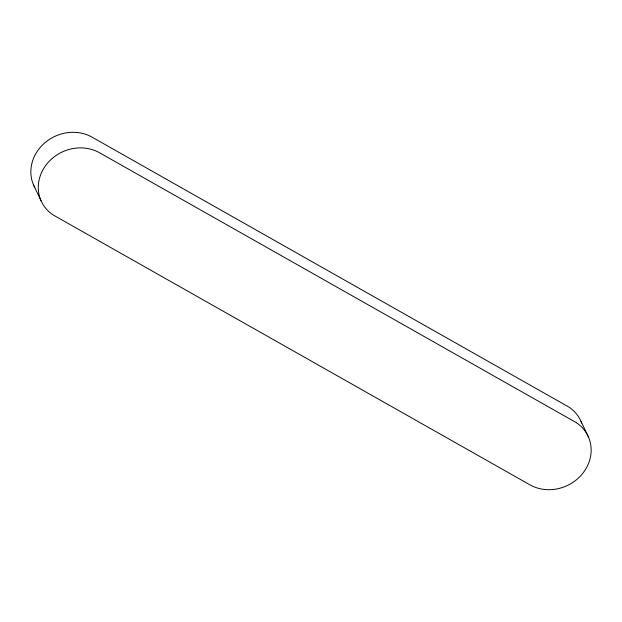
<?xml version="1.0" encoding="UTF-8"?>
<svg xmlns="http://www.w3.org/2000/svg" width="622" height="622" viewBox="0 0 622 622"><rect width="100%" height="100%" fill="white"/><g stroke="black" fill="none" stroke-linecap="round" stroke-linejoin="round"><path stroke-width="0.93" d="M580.995 421.351L588.42 436.924M33.58 185.076L41.005 200.649M34.816 187.595A39.785 35.851 -25.5 0 1 44.403 143.208A39.785 35.851 -25.5 0 1 92.072 137.159L568.943 407.091A39.785 35.851 -25.5 0 1 581.694 423.084M576.369 422.665L99.497 152.732A39.785 35.851 -25.5 0 0 45.927 165.172A39.785 35.851 -25.5 0 0 53.057 214.909L529.928 484.841A39.785 35.851 -25.5 0 0 583.498 472.401A39.785 35.851 -25.5 0 0 576.369 422.665"/></g></svg>
